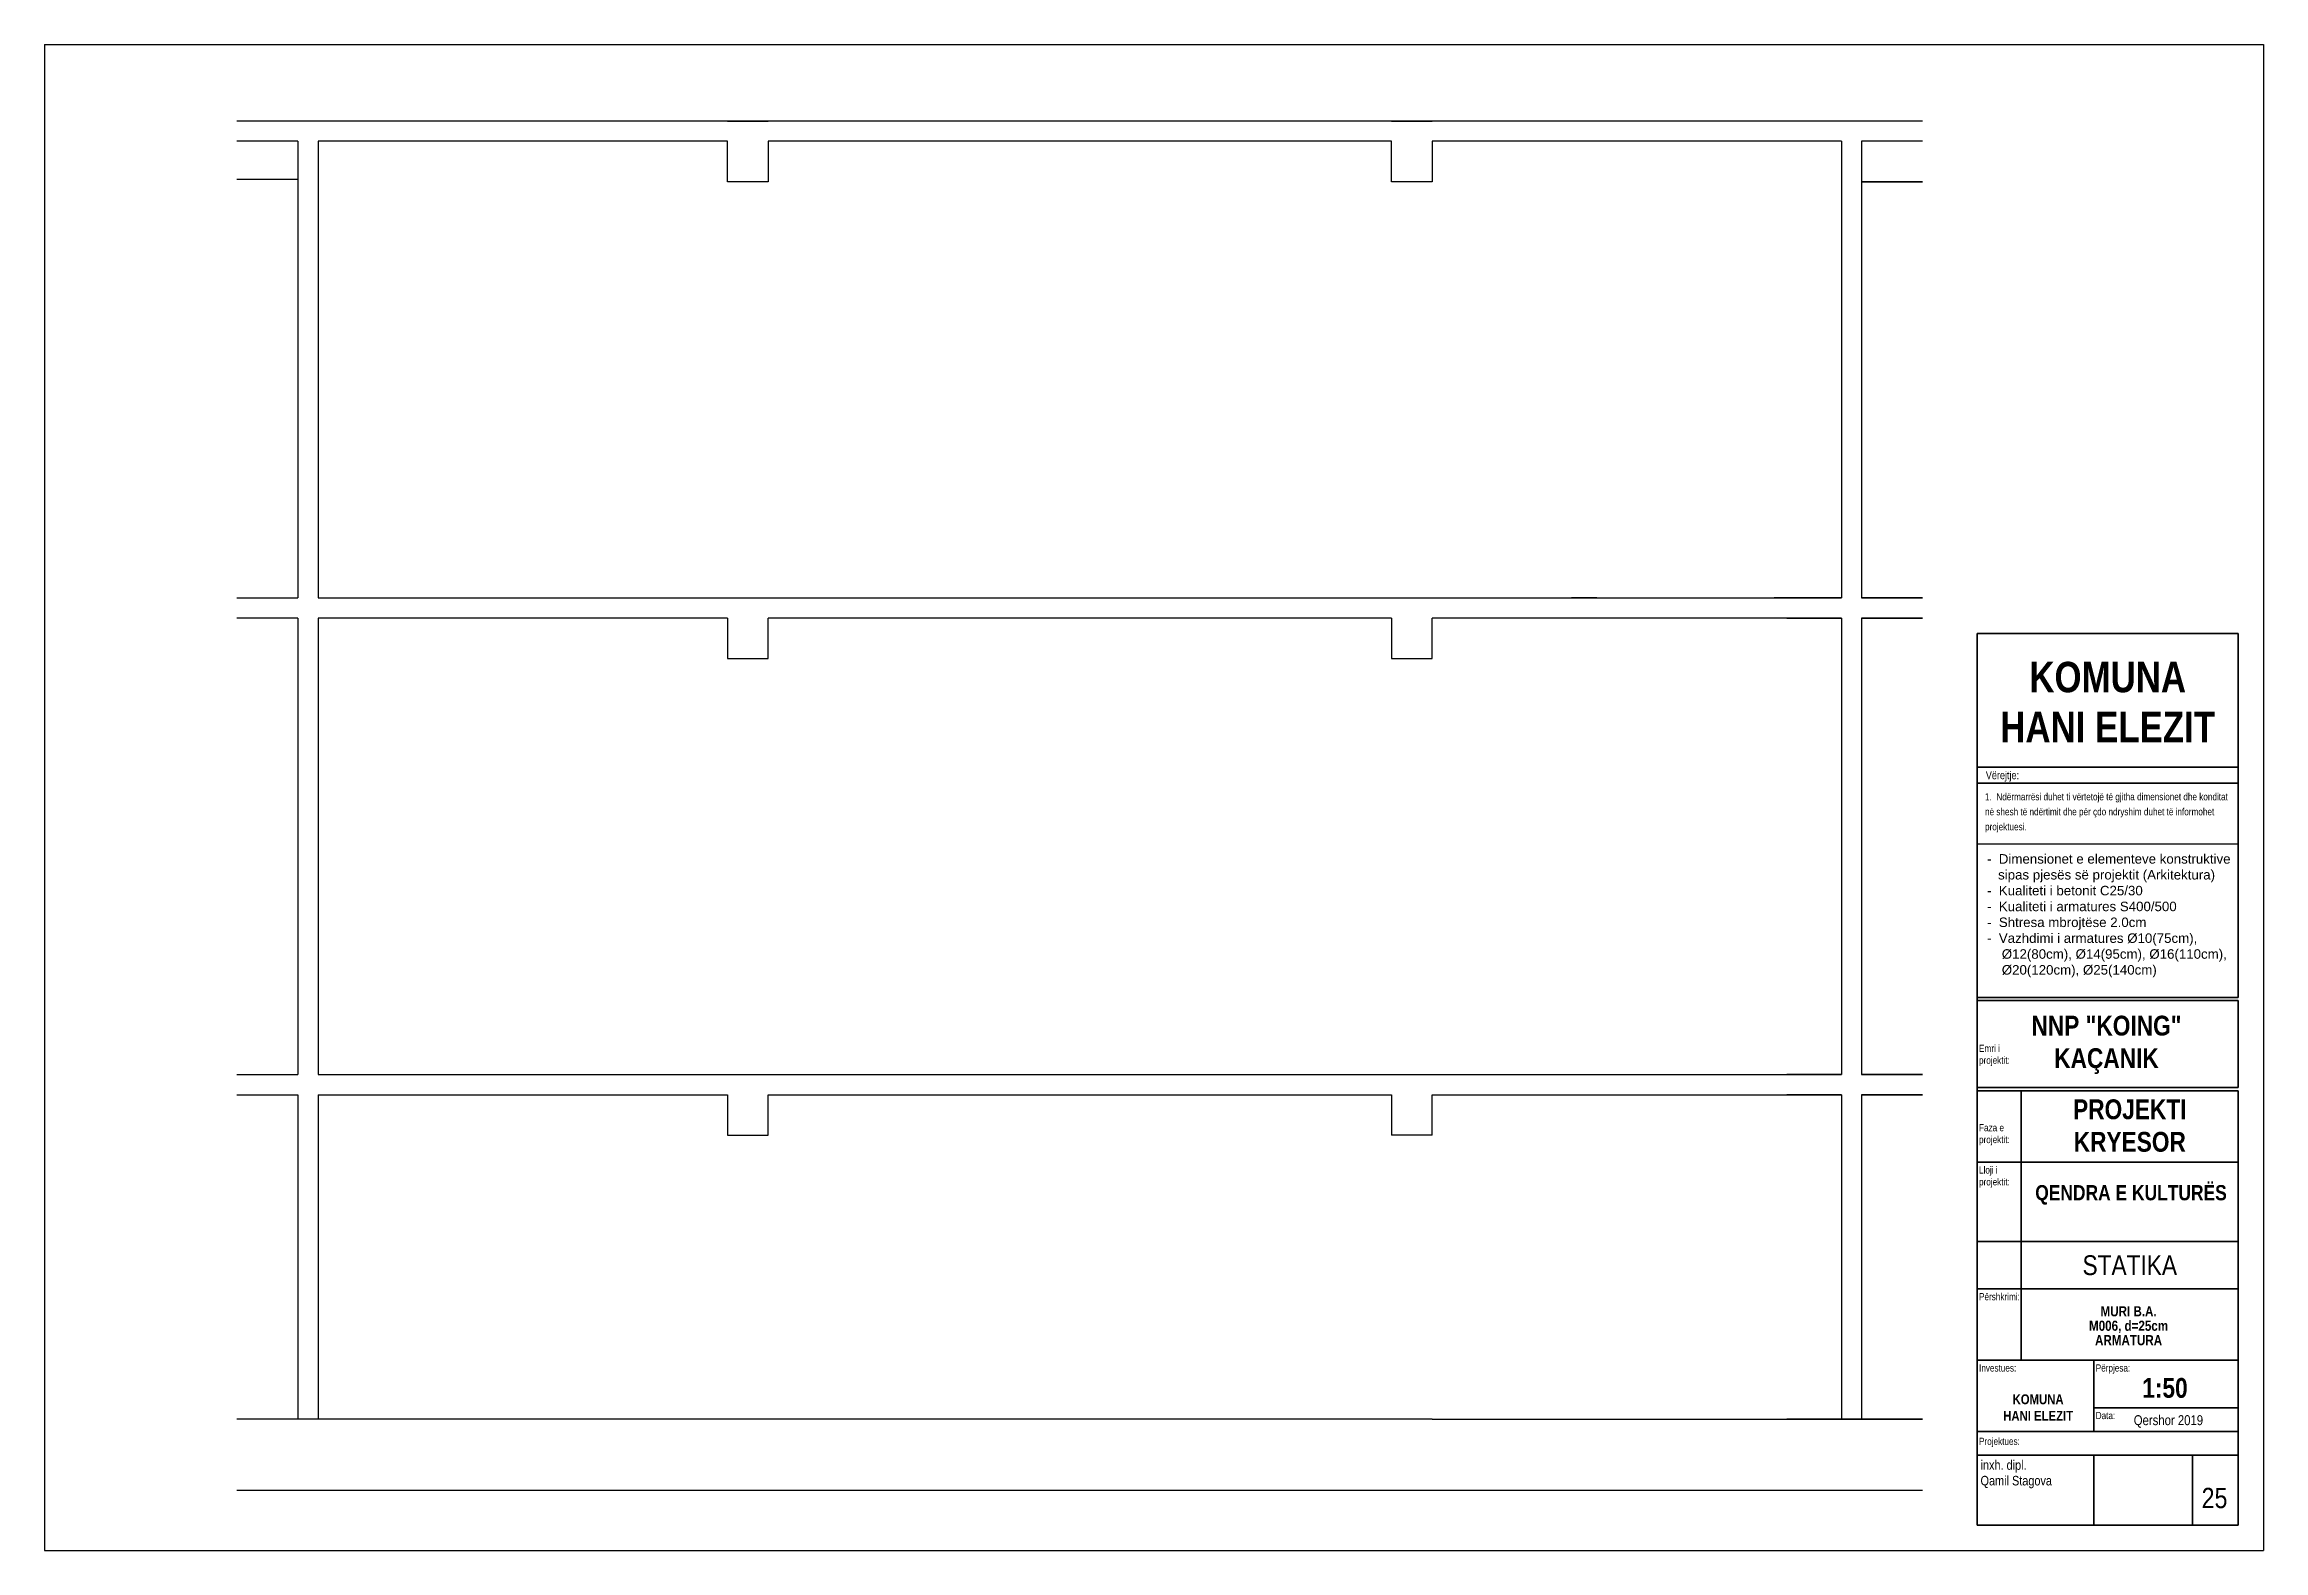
# Model space of a CAD drawing. Header units: inches. Extents: x 1680 to 3869, y 255 to 1740.
import ezdxf

# ---------------------------------------------------------------- set-up
doc = ezdxf.new("R2010")
doc.units = ezdxf.units.IN
doc.layers.add('0_Pen_No__1', color=7, linetype='Continuous', lineweight=35)
doc.layers.add('TEKSTI_Pen_No__201', color=7, linetype='Continuous', lineweight=18)
doc.layers.add('A4_OP', color=7, linetype='Continuous')
doc.styles.add('GENERATED_STYLE_1', font='ARIAL.TTF')
doc.styles.add('GENERATED_STYLE_3', font='ARIALN.TTF')
doc.styles.add('GENERATED_STYLE_4', font='ARIALNB.TTF')

msp = doc.modelspace()

# ---------------------------------------------------------------- linework, layer by layer
for p, q in [((1679.7, 1739.6), (3868.7, 1739.6)), ((1679.7, 1739.6), (1679.7, 254.6)), ((3868.7, 1739.6), (3868.7, 254.6)), ((1929.7, 1644.1), (1929.7, 1194.1)), ((1949.7, 1644.1), (1949.7, 1194.1)), ((3452.2, 1644.1), (3452.2, 1194.1)), ((3472.2, 1644.1), (3472.2, 1194.1)), ((1929.7, 1606.6), (1869.7, 1606.6)), ((1929.7, 1174.1), (1929.7, 724.1)), ((1949.7, 1174.1), (1949.7, 724.1)), ((3452.2, 1174.1), (3452.2, 724.1)), ((3472.2, 1174.1), (3472.2, 724.1)), ((3586.1, 951.3), (3843.7, 951.3)), ((1929.7, 704.1), (1929.7, 384.1)), ((1949.7, 704.1), (1949.7, 384.1)), ((3452.2, 704.1), (3452.2, 384.1)), ((3472.2, 704.1), (3472.2, 384.1)), ((2353.5, 664.1), (2393.5, 664.1)), ((3048.5, 664.1), (3008.5, 664.1)), ((1679.7, 254.6), (3868.7, 254.6))]:
    msp.add_line(p, q)
at = {"layer": '0_Pen_No__1', "linetype": 'Continuous'}
for p, q in [((3586.1, 800), (3586.1, 1158.7)), ((3586.1, 1158.7), (3843.7, 1158.7)), ((3843.7, 1158.7), (3843.7, 800)), ((3586.1, 1027), (3843.7, 1027)), ((3586.1, 1011.3), (3843.7, 1011.3)), ((3586.1, 830.9), (3586.1, 916.6)), ((3586.1, 279.6), (3586.1, 827.7)), ((3586.1, 800), (3843.7, 800)), ((3586.1, 796.9), (3843.7, 796.9)), ((3843.7, 796.9), (3843.7, 711.1)), ((3586.1, 711.1), (3843.7, 711.1)), ((3586.1, 708), (3843.7, 708)), ((3586.1, 708), (3843.7, 708)), ((3629.7, 442.3), (3629.7, 708)), ((3843.7, 708), (3843.7, 279.6)), ((3586.1, 637.7), (3843.7, 637.7)), ((3586.1, 559.5), (3843.7, 559.5)), ((3586.1, 512.7), (3843.7, 512.7)), ((3586.1, 442.3), (3843.7, 442.3)), ((3701.2, 372), (3701.2, 442.3)), ((3701.2, 395.5), (3843.7, 395.5)), ((3586.1, 372), (3843.7, 372)), ((3586.1, 348.6), (3843.7, 348.6)), ((3701.2, 348.6), (3701.2, 279.6)), ((3798.7, 279.6), (3798.7, 348.6)), ((3586.1, 279.6), (3843.7, 279.6))]:
    msp.add_line(p, q, dxfattribs=at)
at = {"layer": 'A4_OP'}
for points in [[(2373.5, 1664.1), (1869.7, 1664.1)], [(2353.5, 1664.1), (2393.5, 1664.1)], [(3028.5, 1664.1), (2373.5, 1664.1)], [(3008.5, 1664.1), (3048.5, 1664.1)], [(3532.2, 1664.1), (3028.5, 1664.1)], [(1929.7, 1644.1), (1869.7, 1644.1)], [(2353.5, 1644.1), (1949.7, 1644.1)], [(2353.5, 1604.1), (2353.5, 1644.1)], [(2393.5, 1644.1), (2393.5, 1604.1)], [(3008.5, 1644.1), (2393.5, 1644.1)], [(3008.5, 1604.1), (3008.5, 1644.1)], [(3048.5, 1644.1), (3048.5, 1604.1)], [(3452.2, 1644.1), (3048.5, 1644.1)], [(3532.2, 1644.1), (3472.2, 1644.1)], [(2393.5, 1604.1), (2353.5, 1604.1)], [(3048.5, 1604.1), (3008.5, 1604.1)], [(3472.2, 1604.1), (3532.2, 1604.1)], [(3532.2, 1604.1), (3472.2, 1604.1)], [(1869.7, 1194.1), (1929.7, 1194.1)], [(1949.7, 1194.1), (2393.5, 1194.1)], [(2393.5, 1194.1), (2543.4, 1194.1)], [(2543.4, 1194.1), (3048.5, 1194.1)], [(3048.5, 1194.1), (3198.5, 1194.1)], [(3211, 1194.1), (3186, 1194.1)], [(3198.5, 1194.1), (3398.5, 1194.1)], [(3411, 1194.1), (3386, 1194.1)], [(3398.5, 1194.1), (3452.2, 1194.1)], [(3452.2, 1194.1), (3398.5, 1194.1)], [(3532.2, 1194.1), (3472.2, 1194.1)], [(3472.2, 1194.1), (3532.2, 1194.1)], [(1929.7, 1174.1), (1869.7, 1174.1)], [(2353.5, 1174.1), (1949.7, 1174.1)], [(2353.5, 1174.1), (2353.5, 1134.1)], [(2393.5, 1134.1), (2393.5, 1174.1)], [(2543.4, 1174.1), (2393.5, 1174.1)], [(3008.5, 1174.1), (2543.4, 1174.1)], [(3008.5, 1174.1), (3008.5, 1134.1)], [(3048.5, 1134.1), (3048.5, 1174.1)], [(3198.5, 1174.1), (3048.5, 1174.1)], [(3398.5, 1174.1), (3198.5, 1174.1)], [(3398.5, 1174.1), (3452.2, 1174.1)], [(3452.2, 1174.1), (3398.5, 1174.1)], [(3532.2, 1174.1), (3472.2, 1174.1)], [(3472.2, 1174.1), (3532.2, 1174.1)], [(2353.5, 1134.1), (2393.5, 1134.1)], [(3008.5, 1134.1), (3048.5, 1134.1)], [(1869.7, 724.1), (1929.7, 724.1)], [(1949.7, 724.1), (2393.5, 724.1)], [(2393.5, 724.1), (2476.5, 724.1)], [(2476.5, 724.1), (3048.5, 724.1)], [(3048.5, 724.1), (3098.5, 724.1)], [(3098.5, 724.1), (3398.5, 724.1)], [(3398.5, 724.1), (3452.2, 724.1)], [(3452.2, 724.1), (3398.5, 724.1)], [(3532.2, 724.1), (3472.2, 724.1)], [(3472.2, 724.1), (3532.2, 724.1)], [(1869.7, 704.1), (1929.7, 704.1)], [(1949.7, 704.1), (2353.5, 704.1)], [(2353.5, 704.1), (2353.5, 664.1)], [(2393.5, 664.1), (2393.5, 704.1)], [(2393.5, 704.1), (2476.5, 704.1)], [(2476.5, 704.1), (3008.5, 704.1)], [(3008.5, 704.1), (3008.5, 664.1)], [(3048.5, 664.1), (3048.5, 704.1)], [(3048.5, 704.1), (3098.5, 704.1)], [(3098.5, 704.1), (3398.5, 704.1)], [(3398.5, 704.1), (3452.2, 704.1)], [(3452.2, 704.1), (3398.5, 704.1)], [(3532.2, 704.1), (3472.2, 704.1)], [(3472.2, 704.1), (3532.2, 704.1)], [(2393.5, 384.1), (1869.7, 384.1)], [(3048.5, 384.1), (2393.5, 384.1)], [(3048.5, 384.1), (3398.5, 384.1)], [(3532.2, 384.1), (3398.5, 384.1)], [(3398.5, 384.1), (3532.2, 384.1)], [(1869.7, 314.1), (2373.5, 314.1)], [(2373.5, 314.1), (3028.5, 314.1)], [(3028.5, 314.1), (3532.2, 314.1)]]:
    msp.add_lwpolyline(points, dxfattribs=at)

# ---------------------------------------------------------------- texts
at = {"layer": '0_Pen_No__1', "linetype": 'Continuous'}
for s, insert, char_height, width, attachment_point, line_spacing_factor, style in [('\\A1;KOMUNA HANI ELEZIT', (3714.9, 1130.9), 30, 214.051, 2, 0.984903, 'GENERATED_STYLE_4'), ('\\A1;1.  Ndërmarrësi duhet ti vërtetojë të gjitha dimensionet dhe konditat në shesh të ndërtimit dhe për çdo ndryshim duhet të informohet projektuesi. ', (3593.9, 1001.4), 7.0313, 245.916, 1, 1.261061, 'GENERATED_STYLE_3'), ('\\A1;NNP "KOING"\\PKAÇANIK', (3713.7, 782), 19.531, 214.051, 2, 0.984903, 'GENERATED_STYLE_4'), ('\\A1;Emri i\\Pprojektit:', (3588, 753.3), 7.03, 67.539, 1, 0.996607, 'GENERATED_STYLE_3'), ('\\A1;PROJEKTI KRYESOR', (3736.7, 699.5), 19.531, 214.051, 2, 0.984903, 'GENERATED_STYLE_4'), ('\\A1;Faza e \\Pprojektit:', (3588, 675.1), 7.031, 67.539, 1, 0.996607, 'GENERATED_STYLE_3'), ('\\A1;Lloji i \\Pprojektit:', (3588, 633.4), 7.031, 67.539, 1, 0.996607, 'GENERATED_STYLE_3'), ('\\A1;QENDRA E KULTURËS', (3737.9, 615), 15, 214.051, 2, 0.984903, 'GENERATED_STYLE_4'), ('\\A1;MURI B.A. \\PM006, d=25cm\\PARMATURA', (3735.5, 495.6), 10, 227.819, 2, 0.8554, 'GENERATED_STYLE_4'), ('\\A1;inxh. dipl. \\PQamil Stagova', (3589.5, 343.7), 9.375, 167.016, 1, 0.98645, 'GENERATED_STYLE_3')]:
    msp.add_mtext(s, dxfattribs=dict(at, insert=insert, char_height=char_height, width=width, attachment_point=attachment_point, line_spacing_factor=line_spacing_factor, style=style))
for s, insert, char_height, attachment_point, style in [('\\A1;Vërejtje:', (3594.7, 1023), 7.812, 1, 'GENERATED_STYLE_3'), ('\\A1;STATIKA', (3736.7, 545.8), 19.531, 2, 'GENERATED_STYLE_3'), ('\\A1;Përshkrimi:', (3588, 508.5), 7.031, 1, 'GENERATED_STYLE_3'), ('\\A1;Investues: ', (3588, 438.2), 7.031, 1, 'GENERATED_STYLE_3'), ('\\A1;Përpjesa:', (3703.1, 438.2), 7.031, 1, 'GENERATED_STYLE_3'), ('\\A1;1:50', (3771.4, 424.8), 19.53, 2, 'GENERATED_STYLE_4'), ('\\A1;\\pi-24.727;KOMUNA \\P\\pi-33.963;HANI ELEZIT', (3645.8, 408.7), 9.766, 1, 'GENERATED_STYLE_4'), ('\\A1;Data: ', (3703.1, 391.3), 7.03, 1, 'GENERATED_STYLE_3'), ('\\A1;Qershor 2019', (3774.8, 388.1), 9.766, 2, 'GENERATED_STYLE_3'), ('\\A1;Projektues: ', (3588, 365.9), 7.031, 1, 'GENERATED_STYLE_3'), ('\\A1;25', (3820.3, 316.5), 20, 2, 'GENERATED_STYLE_3')]:
    msp.add_mtext(s, dxfattribs=dict(at, insert=insert, char_height=char_height, attachment_point=attachment_point, style=style))
at = {"layer": 'TEKSTI_Pen_No__201', "linetype": 'Continuous', "insert": (3595.9, 941.3), "char_height": 9.375, "attachment_point": 1, "style": 'GENERATED_STYLE_1'}
msp.add_mtext('-  Dimensionet e elementeve konstruktive\\P   sipas pjesës së projektit (Arkitektura)\\P-  Kualiteti i betonit C25/30\\P-  Kualiteti i armatures S400/500\\P-  Shtresa mbrojtëse 2.0cm\\P-  Vazhdimi i armatures Ø10(75cm), \\P    Ø12(80cm), Ø14(95cm), Ø16(110cm), \\P    Ø20(120cm), Ø25(140cm)    ', dxfattribs=at)

doc.saveas('drawing.dxf')
